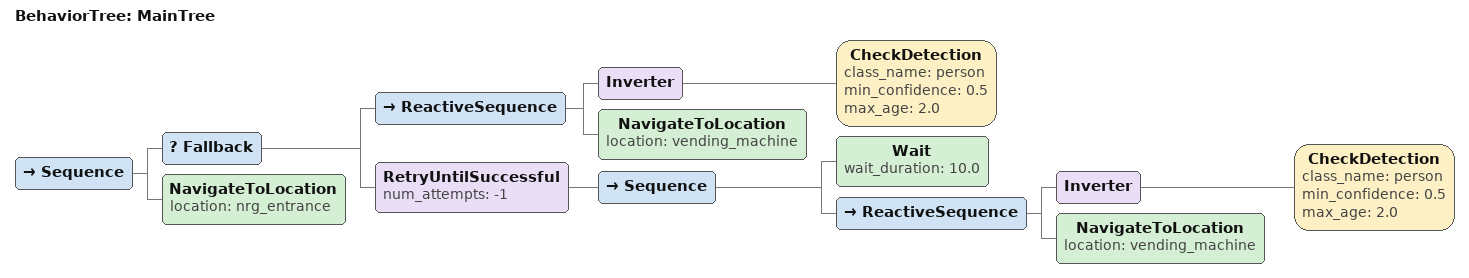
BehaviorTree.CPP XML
<root BTCPP_format="4">
  <BehaviorTree ID="MainTree">
    <Sequence>
      <Fallback>
        <ReactiveSequence>
          <Inverter>
            <CheckDetection class_name="person" min_confidence="0.5" max_age="2.0"/>
          </Inverter>
          <NavigateToLocation location="vending_machine"/>
        </ReactiveSequence>
        <RetryUntilSuccessful num_attempts="-1">
          <Sequence>
            <Wait wait_duration="10.0"/>
            <ReactiveSequence>
              <Inverter>
                <CheckDetection class_name="person" min_confidence="0.5" max_age="2.0"/>
              </Inverter>
              <NavigateToLocation location="vending_machine"/>
            </ReactiveSequence>
          </Sequence>
        </RetryUntilSuccessful>
      </Fallback>
      <NavigateToLocation location="nrg_entrance"/>
    </Sequence>
  </BehaviorTree>
</root>
